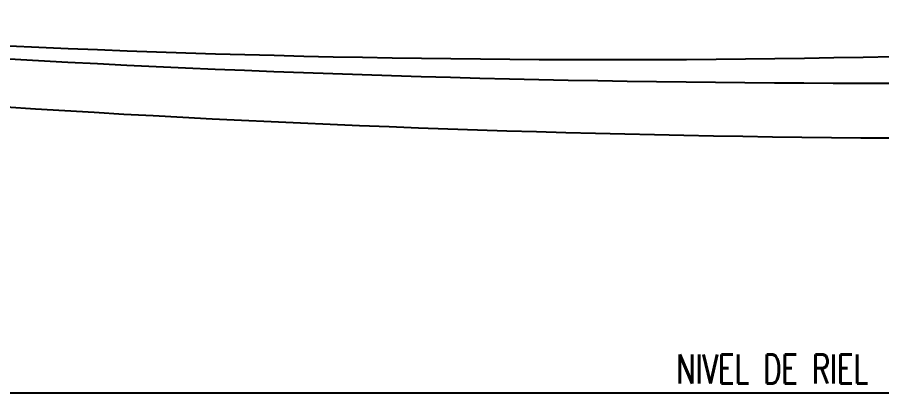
# Model space of a CAD drawing. Header units: millimetres. Extents: x 1587714 to 3094800, y -694377 to -413614.
# Drawn here: x 2262698 to 2285109, y -558746 to -549023 of the extents above; entities that cross this region are included whole.
import ezdxf

# ---------------------------------------------------------------- set-up
doc = ezdxf.new("R2010")
doc.units = ezdxf.units.MM
doc.layers.add('Textos catenaria', color=7, linetype='Continuous')
doc.styles.add('SIMPLEX', font='simplex.shx', dxfattribs={"width": 0.75})

msp = doc.modelspace()

# ---------------------------------------------------------------- linework, layer by layer
msp.add_line((2057387.7201, -558745.6049), (2745194.0928, -558745.6049))
at = {"color": 4}
msp.add_arc((2278010.9399, -211499.4674), 338618.7241, 266.338764835, 274.609482827, dxfattribs=at)
at = {"color": 5}
for centre, radius, start, end in [((2284890.0934, -149696.4433), 401031.0256, 265.924669969, 272.90632703), ((2287950.2483, -149545.2872), 402611.0256, 265.490613782, 272.458942764)]:
    msp.add_arc(centre, radius, start, end, dxfattribs=at)

# ---------------------------------------------------------------- texts
at = {"layer": 'Textos catenaria', "style": 'SIMPLEX', "width": 0.7}
msp.add_text('NIVEL DE RIEL', height=750, dxfattribs=at).set_placement((2279788.6064, -558507.3516))

doc.saveas('drawing.dxf')
